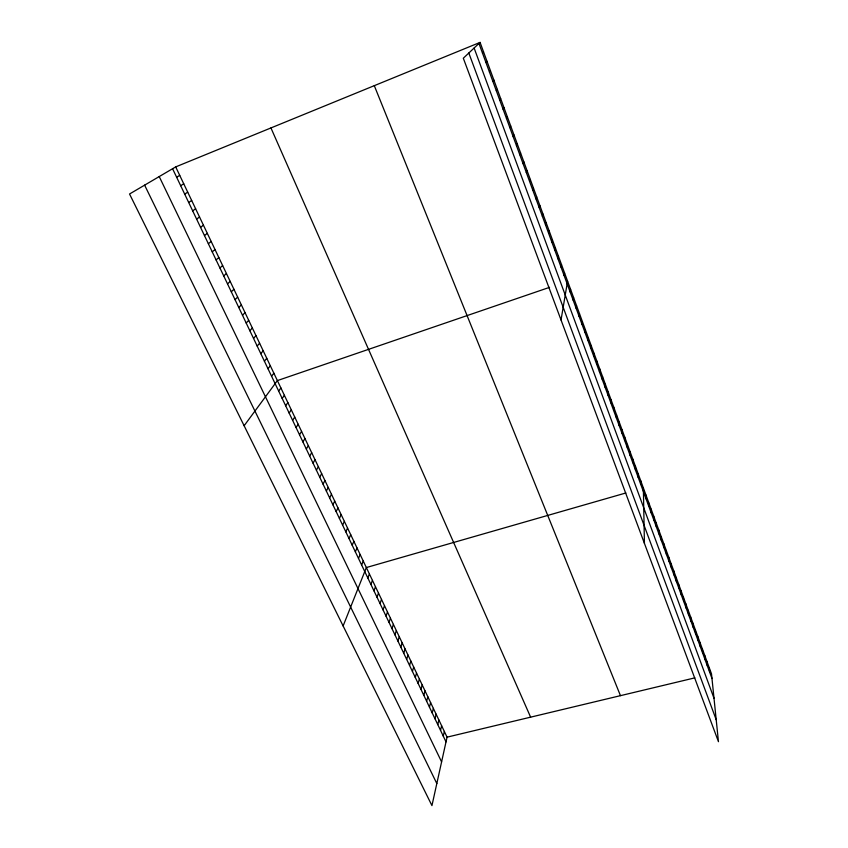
<?xml version="1.0" encoding="UTF-8"?>
<svg xmlns="http://www.w3.org/2000/svg" width="848" height="848" viewBox="0 0 848 848"><rect width="100%" height="100%" fill="white"/><g stroke="black" fill="none" stroke-linecap="round" stroke-linejoin="round"><path stroke-width="1.27" d="M630.085 455.344L630.096 451.772M627.382 447.967L627.414 444.426M624.658 440.547L624.7 437.049M621.923 433.084L621.987 429.629M619.167 425.59L619.252 422.166M616.401 418.053L616.507 414.672M613.623 410.485L613.74 407.146M610.836 402.874L610.973 399.567M608.027 395.221L608.186 391.956M605.196 387.525L605.377 384.314M602.366 379.798L602.557 376.618M599.515 372.028L599.727 368.891M596.642 364.216L596.886 361.121M593.77 356.361L594.024 353.319M590.865 348.464L591.141 345.465M587.961 340.525L588.247 337.578M585.025 332.554L585.343 329.649M582.088 324.53L582.417 321.668M579.131 316.474L579.481 313.654M576.152 308.365L576.534 305.598M573.163 300.213L573.566 297.5M570.153 292.03L570.577 289.359M561.037 319.982L567.577 281.165M564.1 275.515L564.567 272.939M561.047 267.184L561.524 264.661M557.973 258.82L558.482 256.35M554.889 250.404L555.419 247.987M175.695 166.897L447.055 737.156L431.95 805.6L129.543 194.001L175.695 166.897L480.074 42.4L711.504 673.874L718.457 741.693L463.315 58.215L480.074 42.4M443.281 736.138L444.341 731.453M440.536 730.382L441.617 725.729M437.791 724.605L438.872 719.973M551.783 241.945L552.334 239.571M435.013 718.807L436.126 714.196M432.236 712.977L433.36 708.398M548.656 233.433L549.239 231.122M429.448 707.126L430.593 702.568M426.639 701.254L427.805 696.706M423.83 695.349L425.007 690.834M545.518 224.879L546.123 222.621M421 689.424L422.198 684.93M418.159 683.467L419.378 678.994M415.297 677.478L416.538 673.036M542.37 216.282L542.985 214.078M412.435 671.468L413.686 667.047M409.552 665.436L410.835 661.037M406.658 659.373L407.962 654.995M539.19 207.633L539.837 205.481M403.754 653.278L405.068 648.932M400.839 647.162L402.175 642.837M397.903 641.014L399.26 636.721M536 198.941L536.678 196.842M394.956 634.845L396.334 630.573M391.999 628.644L393.398 624.404M389.031 622.411L390.44 618.192M532.798 190.196L533.487 188.161M386.041 616.157L387.483 611.959M383.042 609.871L384.504 605.705M380.031 603.553L381.505 599.419M529.565 181.408L530.286 179.426M377 597.204L378.505 593.102M373.957 590.833L375.484 586.752M370.905 584.431L372.452 580.382M526.322 172.568L527.074 170.639M367.841 577.997L369.399 573.979M343.122 625.962L366.347 567.545L625.866 492.974M361.64 565.001L363.241 561.037M523.068 163.685L523.831 161.809M358.503 558.429L360.135 554.497M355.354 551.836L357.008 547.935M352.196 545.211L353.87 541.331M519.782 154.739L520.577 152.926M349.016 538.554L350.722 534.706M345.825 531.855L347.553 528.05M342.624 525.135L344.362 521.361M516.485 145.75L517.312 144.001M339.401 518.382L341.172 514.641M336.158 511.598L337.949 507.878M332.904 504.772L334.727 501.094M513.167 136.719L514.015 135.023M329.639 497.924L331.483 494.278M326.353 491.045L328.218 487.43M323.056 484.123L324.943 480.54M509.828 127.624L510.708 125.992M319.738 477.17L321.657 473.629M316.399 470.184L318.35 466.676M313.06 463.167L315.021 459.69M506.479 118.487L507.38 116.907M309.69 456.118L311.682 452.673M306.308 449.027L308.333 445.624M302.916 441.914L304.962 438.543M503.108 109.297L504.03 107.781M299.503 434.759L301.57 431.42M296.069 427.562L298.167 424.265M292.624 420.332L294.744 417.078M499.716 100.053L500.67 98.601M289.157 413.071L291.309 409.849M285.67 405.779L287.854 402.588M282.172 398.443L284.377 395.295M496.303 90.747L497.288 89.369M278.663 391.076L280.889 387.96M244.129 425.749L277.381 380.593L549.546 287.345M271.572 376.226L273.862 373.194M492.868 81.397L493.875 80.083M268 368.742L270.321 365.753M264.417 361.216L266.76 358.269M260.813 353.669L263.187 350.754M489.423 71.995L490.462 70.734M257.188 346.069L259.594 343.207M253.552 338.437L255.979 335.607M249.884 330.762L252.354 327.985M485.946 62.54L487.017 61.342M246.206 323.056L248.697 320.311M242.507 315.308L245.03 312.605M238.797 307.517L241.351 304.867M482.459 53.032L483.551 51.898M235.055 299.683L237.641 297.076M231.303 291.818L233.921 289.253M227.529 283.9L230.179 281.388M223.734 275.95L226.416 273.48M219.929 267.957L222.632 265.541M216.092 259.933L218.837 257.548M212.244 251.856L215.01 249.524M208.364 243.736L211.173 241.447M204.474 235.574L207.315 233.338M200.563 227.37L203.435 225.186M196.63 219.134L199.534 216.993M192.676 210.845L195.612 208.756M188.701 202.502L191.669 200.467M184.705 194.128L187.715 192.146M180.688 185.712L183.73 183.772M176.638 177.243L179.723 175.356M447.055 737.156L694.872 677.859M144.616 185.15L436.815 783.531M159.223 176.575L441.596 761.875M172.579 168.731L446.016 741.862M270.947 127.942L530.625 717.164M374.297 85.669L620.46 695.667M468.817 53.021L716.21 719.74M474.117 48.018L714.005 698.286M478.95 43.46L711.981 678.517M709.225 667.652L709.681 672.263M706.925 661.398L707.38 665.977M704.624 655.112L705.059 659.67M702.314 648.805L702.738 653.331M699.982 642.455L700.395 646.96M697.65 636.085L698.052 640.558M695.307 629.682L695.689 634.124M692.943 623.248L693.314 627.668M690.579 616.793L690.94 621.171M688.194 610.295L688.544 614.652M685.809 603.776L686.138 608.101M683.403 597.215L683.721 601.508M680.997 590.632L681.294 594.893M678.57 584.018L678.856 588.247M676.132 577.361L676.407 581.569M673.683 570.683L673.937 574.859M671.224 563.973L671.468 568.107M668.754 557.221L668.977 561.334M666.263 550.447L666.475 554.518M663.772 543.642L663.973 547.681M661.26 536.795L661.451 540.801M658.737 529.915L658.907 533.89M656.204 523.004L656.363 526.947M653.66 516.061L653.797 519.972M651.105 509.086L651.232 512.955M648.54 502.069L648.646 505.906M645.953 495.031L646.038 498.825M643.356 487.95L644.427 543.377M640.738 480.784L640.791 484.515M638.099 473.587L638.131 477.276M635.449 466.347L635.47 470.004M632.778 459.075L632.788 462.69"/></g></svg>
